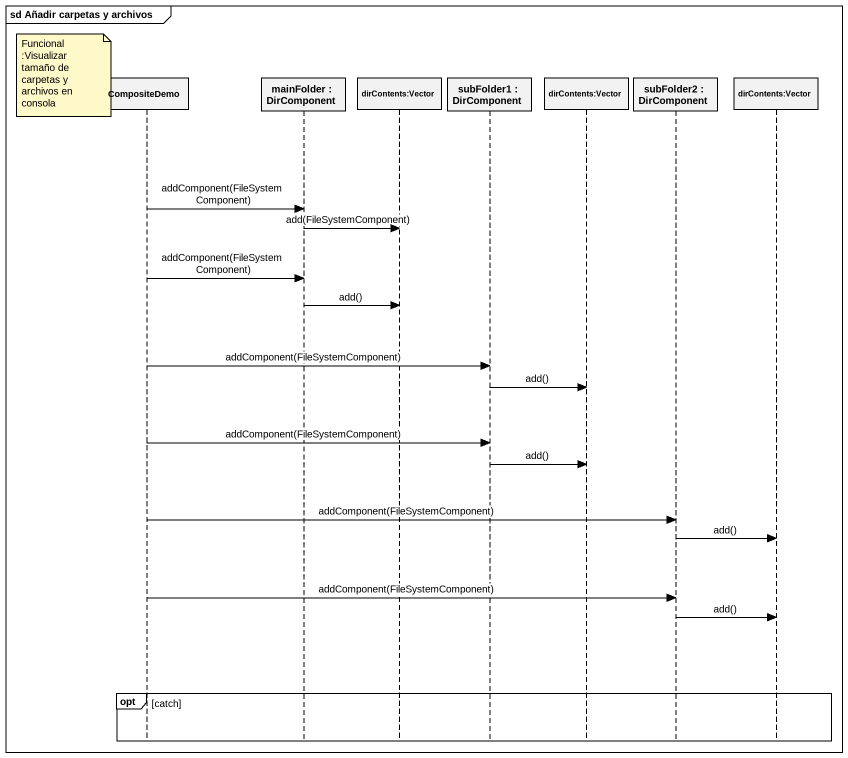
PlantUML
@startuml
mainframe sd Añadir carpetas y archivos
hide footbox
participant CompositeDemo
participant "mainFolder : DirComponent" as mainFolder
participant "dirContents:Vector" as dirContents_Vector
participant "subFolder1 : DirComponent" as subFolder1
participant "dirContents:Vector" as dirContents_Vector_2
participant "subFolder2 : DirComponent" as subFolder2
participant "dirContents:Vector" as dirContents_Vector_3

note left of CompositeDemo : Funcional :Visualizar tamaño de carpetas y archivos en consola
CompositeDemo -> mainFolder : addComponent(FileSystemComponent)
mainFolder -> dirContents_Vector : add(FileSystemComponent)
CompositeDemo -> mainFolder : addComponent(FileSystemComponent)
mainFolder -> dirContents_Vector : add()
CompositeDemo -> subFolder1 : addComponent(FileSystemComponent)
subFolder1 -> dirContents_Vector_2 : add()
CompositeDemo -> subFolder1 : addComponent(FileSystemComponent)
subFolder1 -> dirContents_Vector_2 : add()
CompositeDemo -> subFolder2 : addComponent(FileSystemComponent)
subFolder2 -> dirContents_Vector_3 : add()
CompositeDemo -> subFolder2 : addComponent(FileSystemComponent)
subFolder2 -> dirContents_Vector_3 : add()
opt catch
end
@enduml
